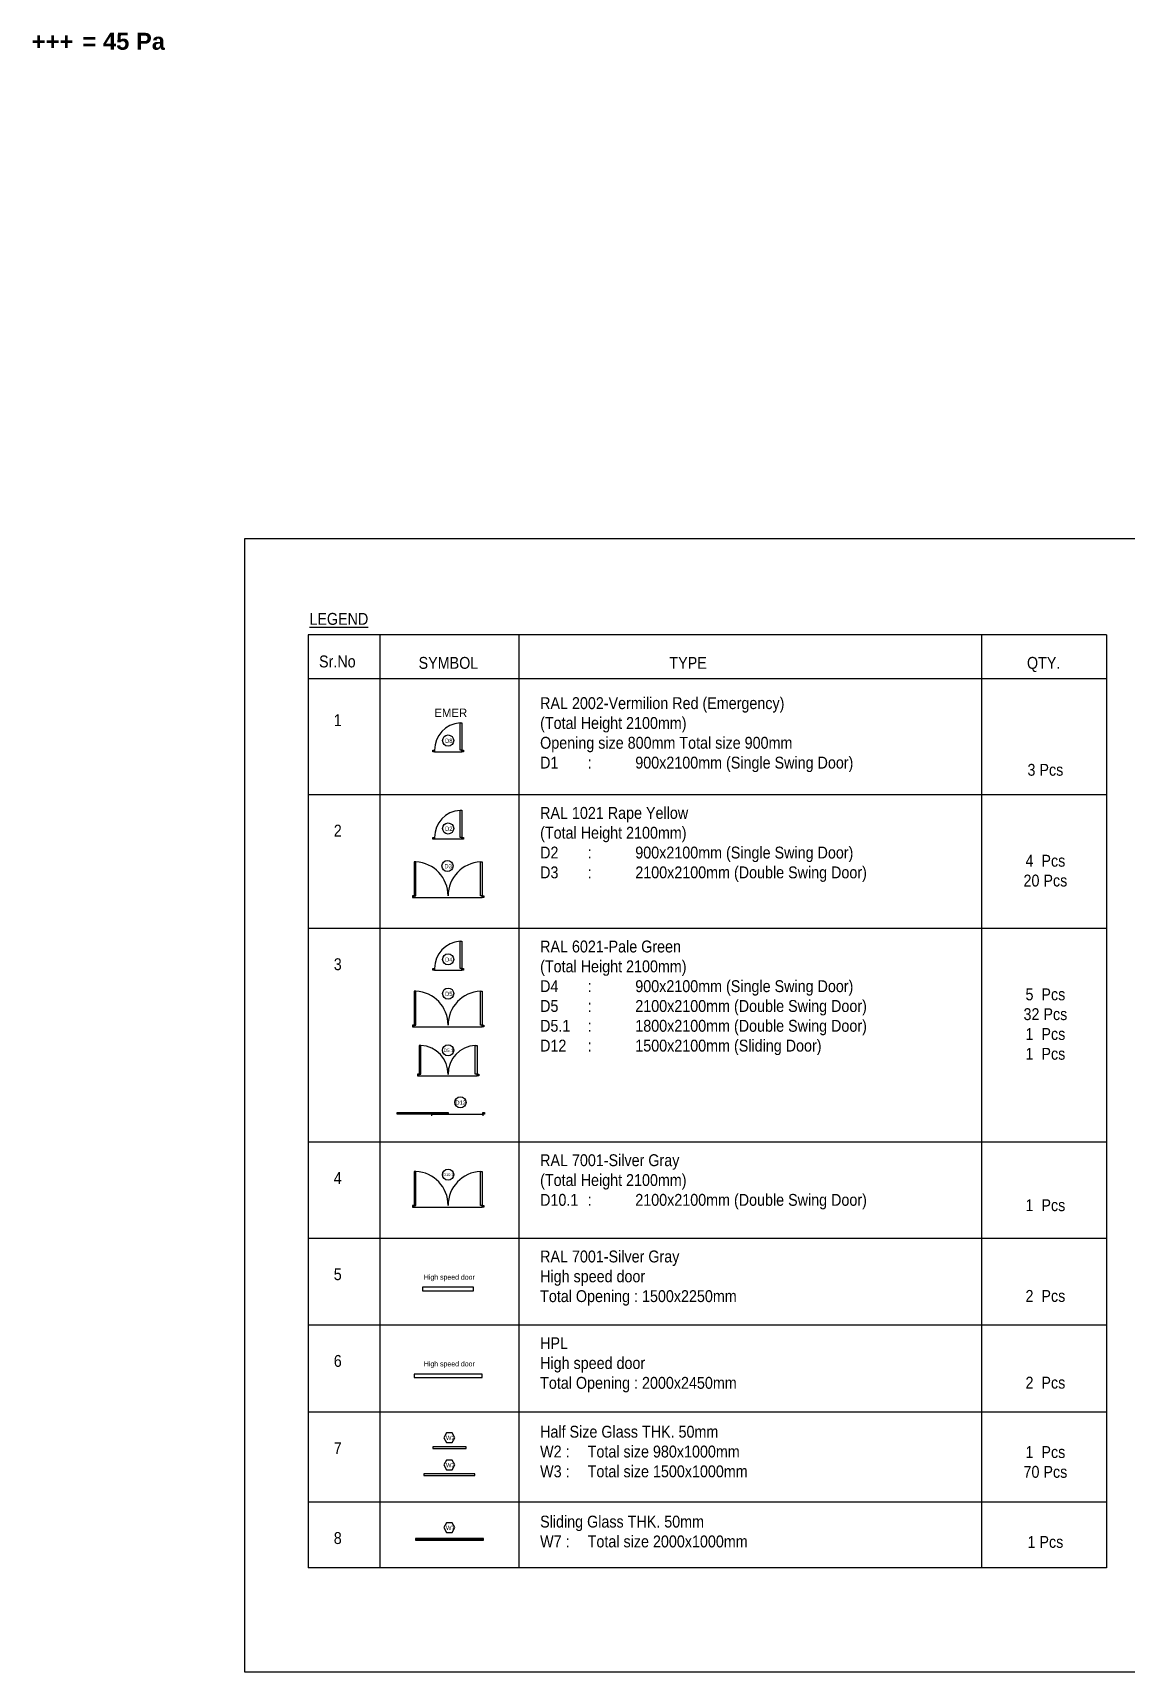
# Model space of a CAD drawing. Header units: millimetres. Extents: x -62354 to 129108, y -71259 to 35407.
# Drawn here: x 70766 to 102933, y -71259 to -23012 of the extents above; entities that cross this region are included whole.
import ezdxf

# ---------------------------------------------------------------- set-up
doc = ezdxf.new("R2010")
doc.units = ezdxf.units.MM
doc.header["$MEASUREMENT"] = 0
for name, color, linetype in [('1st FL Layout xrf$0$CR-Door Number', 1, 'Continuous'), ('1st FL Layout xrf$0$CR-Doors', 1, 'Continuous'), ('1st FL Layout xrf$0$CR-Doors Emergency', 1, 'Continuous'), ('1st FL Layout xrf$0$CR-Mirror  Window', 11, 'Continuous'), ('1st FL Layout xrf$0$CR_Door', 1, 'Continuous')]:
    doc.layers.add(name, color=color, linetype=linetype)
doc.styles.add('1st FL Layout xrf$0$Rs85', font='angsana.shx', dxfattribs={"width": 0.85})
doc.styles.add('1st FL Layout xrf$0$sq_text', font='cordia2.shx', dxfattribs={"width": 0.9})
doc.styles.add('1st FL Layout xrf$0$Standard', font='arialbd.ttf')
doc.styles.add('1st FL Layout xrf$0$TEXT', font='cordia2.shx')

# ---------------------------------------------------------------- blocks, each defined once
blk = doc.blocks.new('1st FL Layout xrf$0$Cleanroom Door Emer 900 mm.')
for points in [[(615, -8447), (-185, -8447), (-185, -8397), (615, -8397)], [(615, -8347), (665, -8347), (665, -8397), (615, -8397)], [(615, -9197), (665, -9197), (665, -9247), (615, -9247)]]:
    blk.add_lwpolyline(points, close=True)
at = {"color": 253, "ltscale": 0.015}
blk.add_lwpolyline([(665, -9197), (665, -8397)], dxfattribs=at)
blk.add_arc((615, -8397), 800, 183.5903, 270, dxfattribs=at)
blk = doc.blocks.new('1st FL Layout xrf$0$D8')
blk.add_circle((0, 0), 164)
at = {"style": '1st FL Layout xrf$0$TEXT'}
blk.add_text('D8', height=125, dxfattribs=at).set_placement((-91, -70))
blk = doc.blocks.new('1st FL Layout xrf$0$W980')
blk.add_lwpolyline([(-35068, 14426), (-34088, 14426), (-34088, 14476), (-35068, 14476)], close=True)
at = {"ltscale": 0.5}
blk.add_lwpolyline([(-34414, 14740), (-34496, 14883), (-34660, 14883), (-34743, 14740), (-34660, 14598), (-34496, 14598)], close=True, dxfattribs=at)
at = {"style": '1st FL Layout xrf$0$TEXT'}
blk.add_text('W2', height=125, dxfattribs=at).set_placement((-34680, 14671))
blk = doc.blocks.new('1st FL Layout xrf$0$W1500')
blk.add_lwpolyline([(-35068, 13987), (-33568, 13987), (-33568, 14037), (-35068, 14037)], close=True)
at = {"ltscale": 0.5}
blk.add_lwpolyline([(-34154, 14301), (-34236, 14443), (-34400, 14443), (-34483, 14301), (-34400, 14159), (-34236, 14159)], close=True, dxfattribs=at)
at = {"style": '1st FL Layout xrf$0$TEXT'}
blk.add_text('W3', height=125, dxfattribs=at).set_placement((-34420, 14231))
blk = doc.blocks.new('1st FL Layout xrf$0$Cleanroom Door D3')
at = {"color": 2}
for points in [[(50, 1051), (0, 1051), (0, 1001), (50, 1001)], [(50, 951), (1051, 951), (1051, 1001), (50, 1001)], [(50, -949), (1051, -949), (1051, -999), (50, -999)], [(50, -1049), (0, -1049), (0, -999), (50, -999)]]:
    blk.add_lwpolyline(points, close=True, dxfattribs=at)
at = {"color": 253}
blk.add_lwpolyline([(0, 1001), (0, -999)], dxfattribs=at)
at = {"color": 253, "ltscale": 0.015}
for centre, start, end in [((52, 1002), 269.9104, 357.0947), ((52, -999), 2.9053, 90.0896)]:
    blk.add_arc(centre, 1001, start, end, dxfattribs=at)
blk = doc.blocks.new('1st FL Layout xrf$0$D3')
blk.add_circle((84899, -48433), 164)
at = {"style": '1st FL Layout xrf$0$TEXT'}
blk.add_text('D3', height=125, dxfattribs=at).set_placement((84808, -48503))
blk = doc.blocks.new('1st FL Layout xrf$0$Cleanroom Door D3 900 mm.')
at = {"color": 2}
for points in [[(36415, -11347), (35615, -11347), (35615, -11297), (36415, -11297)], [(36415, -11247), (36465, -11247), (36465, -11297), (36415, -11297)], [(36415, -12097), (36465, -12097), (36465, -12147), (36415, -12147)]]:
    blk.add_lwpolyline(points, close=True, dxfattribs=at)
at = {"color": 253}
blk.add_lwpolyline([(36465, -11297), (36465, -12097)], dxfattribs=at)
at = {"color": 253, "ltscale": 0.015}
blk.add_arc((36415, -11297), 800, 183.5903, 270, dxfattribs=at)
blk = doc.blocks.new('1st FL Layout xrf$0$D2')
blk.add_circle((68856, -48433), 164)
at = {"style": '1st FL Layout xrf$0$TEXT'}
blk.add_text('D2', height=125, dxfattribs=at).set_placement((68765, -48503))
blk = doc.blocks.new('1st FL Layout xrf$0$CleanRoom Door 850 mm.')
at = {"color": 74}
for points in [[(483.453, 357.181), (483.403, 357.181), (483.403, 357.231), (483.453, 357.231)], [(483.453, 356.331), (483.403, 356.331), (483.403, 356.381), (483.453, 356.381)], [(483.453, 356.431), (484.253, 356.431), (484.253, 356.381), (483.453, 356.381)]]:
    blk.add_lwpolyline(points, close=True, dxfattribs=at)
at = {"color": 253}
blk.add_lwpolyline([(483.403, 357.181), (483.403, 356.381)], dxfattribs=at)
at = {"color": 253, "ltscale": 0.015}
blk.add_arc((483.453, 356.381), 0.8, 3.5903, 90, dxfattribs=at)
blk = doc.blocks.new('1st FL Layout xrf$0$CleanRoom Door 2050 mm.')
at = {"color": 74}
for points in [[(483.453, 359.706), (483.403, 359.706), (483.403, 359.656), (483.453, 359.656)], [(483.453, 359.606), (484.454, 359.606), (484.454, 359.656), (483.453, 359.656)], [(483.453, 357.606), (483.403, 357.606), (483.403, 357.656), (483.453, 357.656)], [(483.453, 357.706), (484.454, 357.706), (484.454, 357.656), (483.453, 357.656)]]:
    blk.add_lwpolyline(points, close=True, dxfattribs=at)
at = {"color": 253}
blk.add_lwpolyline([(483.403, 359.656), (483.403, 357.656)], dxfattribs=at)
at = {"color": 253, "ltscale": 0.015}
for centre, start, end in [((483.455, 359.657), 269.9104, 357.0947), ((483.455, 357.656), 2.9053, 90.0896)]:
    blk.add_arc(centre, 1.001, start, end, dxfattribs=at)
blk = doc.blocks.new('1st FL Layout xrf$0$D5')
blk.add_circle((0, 0), 164)
at = {"style": '1st FL Layout xrf$0$TEXT'}
blk.add_text('D5', height=125, dxfattribs=at).set_placement((-91, -70))
blk = doc.blocks.new('1st FL Layout xrf$0$D4')
at = {"color": 1}
blk.add_circle((0, 0), 164, dxfattribs=at)
at = {"color": 1, "style": '1st FL Layout xrf$0$TEXT'}
blk.add_text('D4', height=125, dxfattribs=at).set_placement((-91, -70))
blk = doc.blocks.new('1st FL Layout xrf')
at = {"color": 7}
for p, q in [((102349.8, -40733.9), (78862.6, -40733.9)), ((78862.6, -40733.9), (78862.6, -68183.3)), ((80974.5, -40733.9), (80974.5, -68183.3)), ((85068.8, -40733.9), (85068.8, -68183.3)), ((102349.8, -42023.5), (78862.6, -42023.5)), ((102349.8, -45436.2), (78862.6, -45436.2)), ((102349.8, -49367.8), (78862.6, -49367.8)), ((102349.8, -55657.5), (78862.6, -55657.5)), ((102349.8, -58490.5), (78862.6, -58490.5)), ((102349.8, -61042.5), (78862.6, -61042.5)), ((102349.8, -63610), (78862.6, -63610)), ((102349.8, -66255.4), (78862.6, -66255.4)), ((102349.8, -68183.3), (78862.6, -68183.3))]:
    blk.add_line(p, q, dxfattribs=at)
at = {"color": 1}
blk.add_lwpolyline([(77007.7, -37896.3), (129107.6, -37896.3), (129107.6, -71259), (77007.7, -71259)], close=True, dxfattribs=at)
at = {"color": 7}
for points in [[(98679.2, -40733.9), (98679.2, -68183.3)], [(102349.8, -40733.9), (102349.8, -68183.3)]]:
    blk.add_lwpolyline(points, dxfattribs=at)
at = {"color": 74}
for points in [[(82185.2, -53662.6), (82185.2, -52812.6), (82135.1, -52812.6), (82135.1, -53662.6)], [(83785, -53662.6), (83785, -52812.6), (83835.1, -52812.6), (83835.1, -53662.6)], [(82085.1, -53662.4), (82085.1, -53712.4), (82135.1, -53712.4), (82135.1, -53662.4)], [(83885.1, -53662.6), (83885.1, -53712.6), (83835.1, -53712.6), (83835.1, -53662.6)]]:
    blk.add_lwpolyline(points, close=True, dxfattribs=at)
at = {"color": 253}
blk.add_lwpolyline([(82135.1, -53712.4), (83835.1, -53712.6)], dxfattribs=at)
at = {"color": 1}
for centre in [(83347, -54488), (82985.1, -56617.8)]:
    blk.add_circle(centre, 164.3, dxfattribs=at)
at = {"color": 253, "ltscale": 0.015}
for centre, radius, start, end in [((82139.2, -53657.3), 846, 359.5181, 86.88517), ((83830.8, -53656.9), 845.6, 93.10292, 180.50997)]:
    blk.add_arc(centre, radius, start, end, dxfattribs=at)
at = {"layer": '1st FL Layout xrf$0$CR-Door Number'}
blk.add_circle((82985.1, -52956.5), 164.3, dxfattribs=at)
at = {"layer": '1st FL Layout xrf$0$CR-Doors', "color": 104}
for points in [[(81485.1, -54783.8), (82985.1, -54783.8), (82985.1, -54833.8), (81485.1, -54833.8)], [(84001.7, -54783.6), (84051.7, -54783.6), (84051.7, -54833.6), (84001.7, -54833.6)]]:
    blk.add_lwpolyline(points, close=True, dxfattribs=at)
at = {"layer": '1st FL Layout xrf$0$CR-Doors', "color": 8}
for points in [[(82501.7, -54883.9), (82501.7, -54833.8), (84001.7, -54833.8), (84001.7, -54883.7)], [(83009.1, -67335.4), (82071.6, -67335.4)], [(83971.6, -67360.4), (83034.1, -67360.4)]]:
    blk.add_lwpolyline(points, dxfattribs=at)
at = {"layer": '1st FL Layout xrf$0$CR-Doors', "color": 7}
for points in [[(82035.2, -57521), (82035.2, -56520.1), (81985.1, -56520.1), (81985.1, -57521)], [(83935, -57521), (83935, -56520.1), (83985.1, -56520.1), (83985.1, -57521)], [(81935.1, -57521), (81935.1, -57571), (81985.1, -57571), (81985.1, -57521)], [(84035.1, -57521), (84035.1, -57571), (83985.1, -57571), (83985.1, -57521)]]:
    blk.add_lwpolyline(points, close=True, dxfattribs=at)
at = {"layer": '1st FL Layout xrf$0$CR-Doors', "color": 253}
blk.add_lwpolyline([(81985.1, -57571), (83985.1, -57571)], dxfattribs=at)
at = {"layer": '1st FL Layout xrf$0$CR-Doors', "color": 6}
for points in [[(82235.1, -59931.1), (82235.1, -60031.1), (83735.1, -60031.1), (83735.1, -59931.1)], [(81985.1, -62483.1), (81985.1, -62583.1), (83985.1, -62583.1), (83985.1, -62483.1)]]:
    blk.add_lwpolyline(points, close=True, dxfattribs=at)
at = {"layer": '1st FL Layout xrf$0$CR-Doors', "color": 253, "ltscale": 0.015}
for centre, start, end in [((81984.5, -57519.4), 359.91036, 87.09466), ((83985.7, -57519.4), 92.90534, 180.08964)]:
    blk.add_arc(centre, 1000.6, start, end, dxfattribs=at)
at = {"layer": '1st FL Layout xrf$0$CR-Mirror  Window', "ltscale": 0.5}
blk.add_lwpolyline([(83186, -67005.1), (83103.8, -66862.7), (82939.5, -66862.7), (82857.3, -67005.1), (82939.5, -67147.4), (83103.8, -67147.4)], close=True, dxfattribs=at)
at = {"layer": '1st FL Layout xrf$0$CR-Mirror  Window'}
for points in [[(84021.6, -67372.9), (84021.6, -67322.9), (82021.6, -67322.9), (82021.6, -67372.9)], [(82046.6, -67322.9), (82021.6, -67322.9), (82021.6, -67372.9), (82046.6, -67372.9)], [(82071.6, -67322.9), (82046.6, -67322.9), (82046.6, -67347.9), (82071.6, -67347.9)], [(83009.1, -67322.9), (82071.6, -67322.9), (82071.6, -67347.9), (83009.1, -67347.9)], [(83034.1, -67322.9), (83009.1, -67322.9), (83009.1, -67347.9), (83034.1, -67347.9)], [(83034.1, -67347.9), (83009.1, -67347.9), (83009.1, -67372.9), (83034.1, -67372.9)], [(83971.6, -67347.9), (83034.1, -67347.9), (83034.1, -67372.9), (83971.6, -67372.9)], [(83996.6, -67347.9), (83971.6, -67347.9), (83971.6, -67372.9), (83996.6, -67372.9)], [(84021.6, -67322.9), (83996.6, -67322.9), (83996.6, -67372.9), (84021.6, -67372.9)]]:
    blk.add_lwpolyline(points, close=True, dxfattribs=at)
at = {"layer": '1st FL Layout xrf$0$CR-Door Number', "ltscale": 0.5}
blk.add_blockref('1st FL Layout xrf$0$D8', (82985.1, -43841.3), dxfattribs=at)
at = {"layer": '1st FL Layout xrf$0$CR-Door Number'}
for name, p in [('1st FL Layout xrf$0$D2', (14129.2, 2004.9)), ('1st FL Layout xrf$0$D3', (-1932.9, 902.1)), ('1st FL Layout xrf$0$D4', (82985.1, -50280.9)), ('1st FL Layout xrf$0$D5', (82985.1, -51287.8))]:
    blk.add_blockref(name, p, dxfattribs=at)
at = {"layer": '1st FL Layout xrf$0$CR-Doors'}
for name, p, rotation in [('1st FL Layout xrf$0$Cleanroom Door D3 900 mm.', (94681.6, -10278.9), 270), ('1st FL Layout xrf$0$Cleanroom Door D3', (82986.4, -48464.1), 89.99999999999999)]:
    blk.add_blockref(name, p, dxfattribs=dict(at, rotation=rotation))
at = {"layer": '1st FL Layout xrf$0$CR-Doors', "xscale": 1000.000000000019, "yscale": 1000.000000000019, "zscale": 1000.000000000019, "rotation": 90.00000000000001}
blk.add_blockref('1st FL Layout xrf$0$CleanRoom Door 850 mm.', (439766.1, -533997.5), dxfattribs=at)
at = {"layer": '1st FL Layout xrf$0$CR-Doors', "color": 3, "xscale": 1000.000000000004, "yscale": 1000.000000000004, "zscale": 1000.000000000004, "rotation": 90}
blk.add_blockref('1st FL Layout xrf$0$CleanRoom Door 2050 mm.', (441641.2, -535669.3), dxfattribs=at)
at = {"layer": '1st FL Layout xrf$0$CR-Mirror  Window'}
for name, p in [('1st FL Layout xrf$0$W980', (117599.8, -79097.9)), ('1st FL Layout xrf$0$W1500', (117339.8, -79459.6))]:
    blk.add_blockref(name, p, dxfattribs=at)
at = {"layer": '1st FL Layout xrf$0$CR_Door', "rotation": 270}
blk.add_blockref('1st FL Layout xrf$0$Cleanroom Door Emer 900 mm.', (91781.6, -43505.4), dxfattribs=at)
at = {"color": 1, "style": '1st FL Layout xrf$0$TEXT'}
for s, height, p in [('D12', 125, (83197.3, -54557.6)), ('D10.1', 80, (82847.2, -56657.5))]:
    blk.add_text(s, height=height, dxfattribs=at).set_placement(p)
at = {"color": 11, "style": '1st FL Layout xrf$0$TEXT'}
blk.add_text('W7', height=125, dxfattribs=at).set_placement((82920.3, -67074.7))
at = {"char_height": 500, "width": 7057.58, "attachment_point": 5, "style": '1st FL Layout xrf$0$Standard'}
for s, insert in [('\\pxql;+++', (74265.6, -23265.2)), ('\\pxql;= 45 Pa', (75756.6, -23265.2))]:
    blk.add_mtext(s, dxfattribs=dict(at, insert=insert))
at = {"color": 0, "insert": (78903.7, -40085), "char_height": 350, "width": 8937.451, "attachment_point": 1, "style": '1st FL Layout xrf$0$sq_text'}
blk.add_mtext('{\\LLEGEND}', dxfattribs=at)
at = {"color": 3, "lineweight": 0, "char_height": 350, "attachment_point": 1, "style": '1st FL Layout xrf$0$sq_text'}
for s, insert, width in [('{\\C0;Sr.No}', (79187, -41337.3), 7597.643), ('{\\C0;SYMBOL}', (82116.2, -41379.8), 7597.643), ('{\\C0;TYPE}', (89494.7, -41379.8), 7597.643), ('{\\C0;QTY.}', (100014, -41379.8), 1890.262), ('\\pxql;{\\C0;RAL 2002-Vermilion Red (Emergency)\\P(Total Height 2100mm)\\POpening size 800mm Total size 900mm\\PD1^I:^I900x2100mm (Single Swing Door)}', (85691, -42564.7), 13063.73), ('{\\C0;1}', (79620.8, -43066.2), 7597.643), ('\\pxqc;{\\C0;3 Pcs}', (97895.2, -44526.8), 5322.045), ('\\pxql;{\\C0;RAL 1021 Rape Yellow\\P(Total Height 2100mm)\\PD2^I: ^I900x2100mm (Single Swing Door)\\PD3^I: ^I2100x2100mm (Double Swing Door)}', (85691, -45795), 13042.898), ('{\\C0;2}', (79620.8, -46316.9), 7597.643), ('\\pxqc;{\\C0;4  Pcs\\P20 Pcs}', (97895.2, -47202.9), 5322.045), ('\\pxql;{\\C0;RAL 6021-Pale Green\\P(Total Height 2100mm)\\PD4^I: ^I900x2100mm (Single Swing Door)\\PD5^I: ^I2100x2100mm (Double Swing Door)\\PD5.1^I: ^I1800x2100mm (Double Swing Door)\\PD12^I: ^I1500x2100mm (Sliding Door)}', (85691, -49726.6), 13042.898), ('{\\C0;3}', (79620.8, -50248.5), 7597.643), ('\\pxqc;{\\C0;5  Pcs\\P32 Pcs\\P1  Pcs\\P1  Pcs}', (97895.2, -51134.4), 5322.045), ('\\pxql;{\\C0;RAL 7001-Silver Gray\\P(Total Height 2100mm)\\PD10.1^I: ^I2100x2100mm (Double Swing Door)}', (85691, -56016.3), 13042.898), ('{\\C0;4}', (79620.8, -56538.2), 7597.643), ('\\pxqc;{\\C0;1  Pcs}', (97895.2, -57340.1), 5322.045), ('\\pxql;{\\C0;RAL 7001-Silver Gray\\PHigh speed door\\P\\A1;\\C256;Total O\\Fcordia2|c134;pening\\Fcordia2|c222; : 1500x2250mm}', (85691, -58849.3), 13042.898), ('{\\C0;5}', (79620.8, -59371.2), 7597.643), ('\\pxqc;{\\C0;2  Pcs}', (97895.2, -60010.6), 5322.045), ('\\pxql;{\\C0;HPL\\PHigh speed door\\A1;\\C256;\\PTotal O\\Fcordia2|c134;pening\\Fcordia2|c222; : 2000x2450mm}', (85691, -61401.3), 13042.898), ('{\\C0;6}', (79620.8, -61923.2), 7597.643), ('\\pxqc;{\\C0;2  Pcs}', (97895.2, -62562.6), 5322.045), ('\\pxql;{\\C0;Half Size Glass THK. 50mm\\PW2 :^ITotal size 980x1000mm\\P\\pq*;W3 :^ITotal size 1500x1000mm}', (85691, -64006.5), 12052.156), ('{\\C0;7}', (79620.8, -64490.7), 7597.643), ('\\pxqc;{\\C0;1  Pcs\\P70 Pcs}', (97895.2, -64604.6), 5322.045), ('\\pxql;{\\C0;Sliding Glass THK. 50mm\\PW7 :^ITotal size 2000x1000mm}', (85691, -66651.8), 12052.156), ('{\\C0;8}', (79620.8, -67136.1), 7597.643), ('\\pxqc;{\\C0;1 Pcs}', (97895.2, -67249.9), 5322.045)]:
    blk.add_mtext(s, dxfattribs=dict(at, insert=insert, width=width))
at = {"layer": '1st FL Layout xrf$0$CR-Door Number', "style": '1st FL Layout xrf$0$TEXT'}
blk.add_text('D5.1', height=100, dxfattribs=at).set_placement((82851.9, -53007.7))
at = {"layer": '1st FL Layout xrf$0$CR-Doors', "char_height": 150, "attachment_point": 1, "style": '1st FL Layout xrf$0$Rs85'}
for insert in [(81728.1, -59556.7), (81728.1, -62108.7)]:
    blk.add_mtext_dynamic_manual_height_columns('\\pxqc;High speed door', width=2584.717, gutter_width=1000, heights=[0], dxfattribs=dict(at, insert=insert))
at = {"layer": '1st FL Layout xrf$0$CR-Doors Emergency', "color": 7, "insert": (82579.4, -42899.5), "char_height": 250, "attachment_point": 1, "style": '1st FL Layout xrf$0$TEXT'}
blk.add_mtext_dynamic_manual_height_columns('EMER', width=1362.745, gutter_width=1000, heights=[0], dxfattribs=at)

msp = doc.modelspace()

# ---------------------------------------------------------------- block references
msp.add_blockref('1st FL Layout xrf', (0, 0))

doc.saveas('drawing.dxf')
